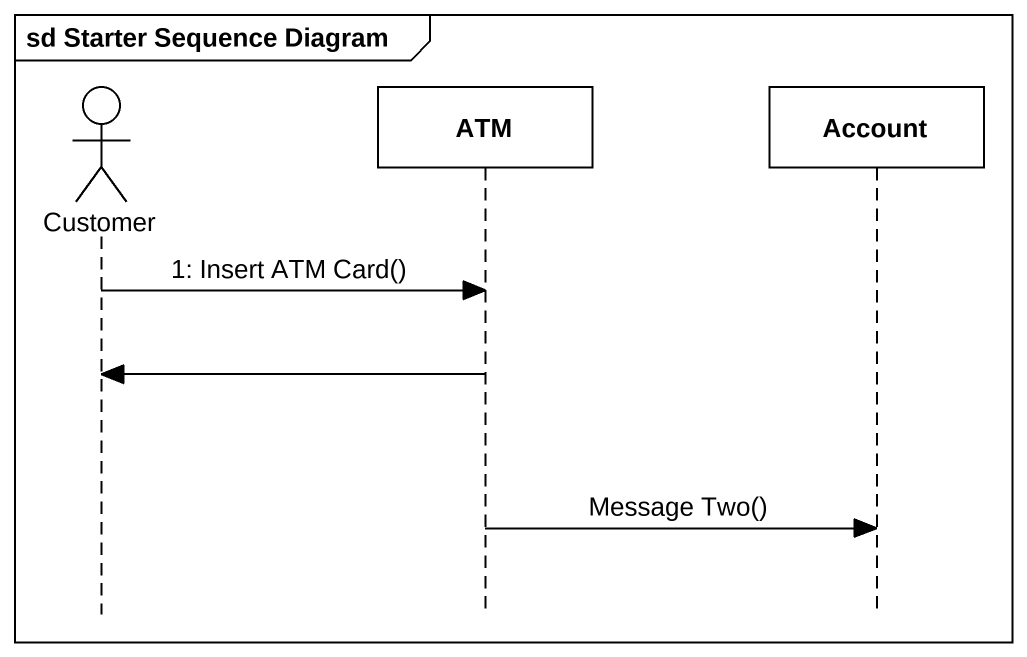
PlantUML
@startuml
mainframe sd Starter Sequence Diagram
hide footbox
actor Customer
participant ATM
participant Account

Customer -> ATM : 1: Insert ATM Card()
ATM -> Customer
ATM -> Account : Message Two()
@enduml
